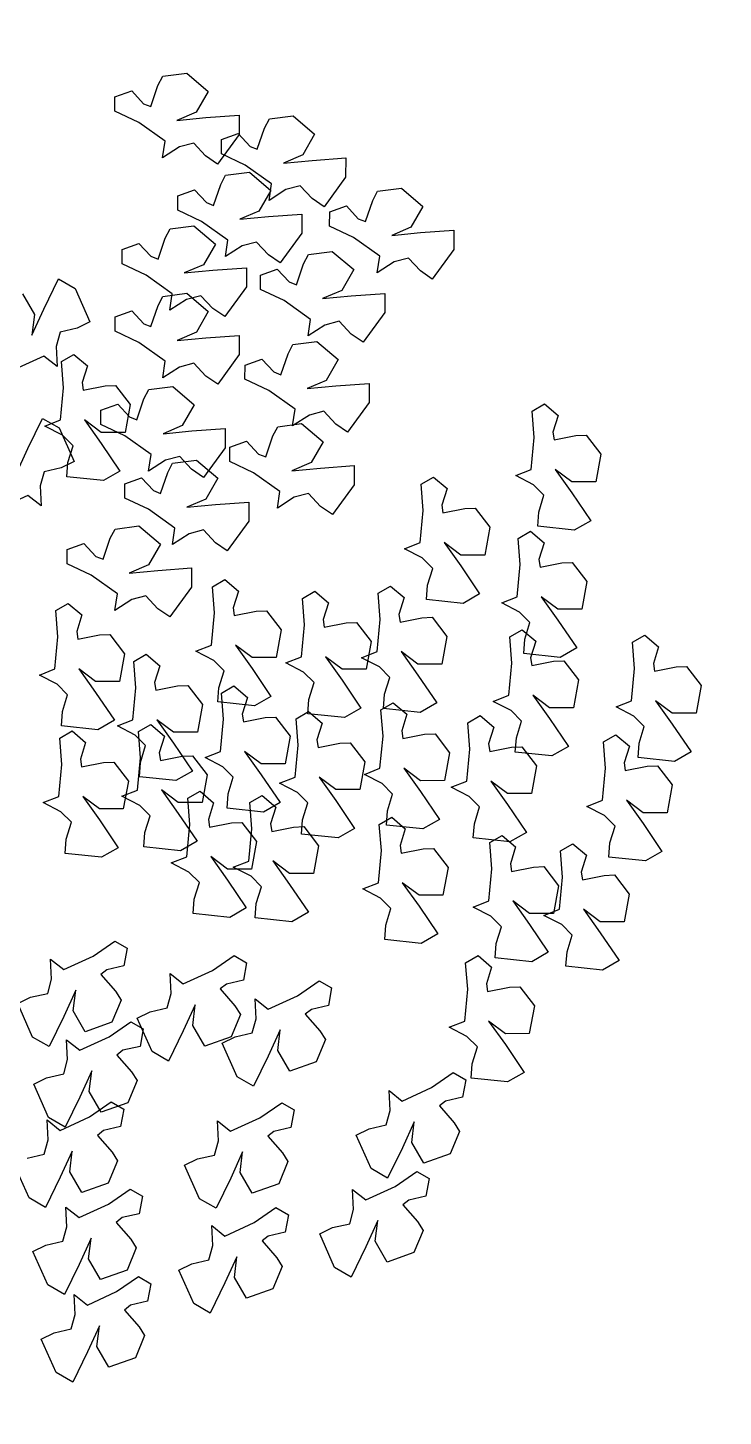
# Model space of a CAD drawing. Header units: millimetres. Extents: x -103 to 473, y 183 to 365.
# Drawn here: x 172.2 to 175.16, y 201.2 to 207.11 of the extents above; entities that cross this region are included whole.
import ezdxf

# ---------------------------------------------------------------- set-up
doc = ezdxf.new("R2010")
doc.units = ezdxf.units.MM
doc.header["$LTSCALE"] = 0.1
doc.layers.add('CON BLOQUES', color=9, linetype='Continuous')
picture_1 = doc.add_image_def('image1.jpeg', size_in_pixel=(1647, 2086))

# ---------------------------------------------------------------- blocks, each defined once
blk = doc.blocks.new('Arbol')
at = {"color": 0, "linetype": 'ByBlock'}
for p, q in [((-1.6102, 1.9806), (-1.6615, 1.8796)), ((-1.5169, 2.0062), (-1.6102, 1.9806)), ((-1.4846, 1.9795), (-1.5169, 2.0062)), ((-1.4253, 1.9126), (-1.4846, 1.9795)), ((-1.3788, 2.0006), (-1.4031, 1.9344)), ((-1.3074, 2.0043), (-1.3788, 2.0006)), ((-1.2851, 1.9513), (-1.3074, 2.0043)), ((-1.4031, 1.9344), (-1.4253, 1.9126)), ((-1.3559, 1.8723), (-1.2851, 1.9513)), ((-1.6615, 1.8796), (-1.5849, 1.8212)), ((-1.4244, 1.7622), (-1.3559, 1.8723)), ((-1.5009, 1.8206), (-1.6116, 1.7862)), ((-1.5849, 1.8212), (-1.5009, 1.8206)), ((-1.6116, 1.7862), (-1.7396, 1.743)), ((-1.7396, 1.743), (-1.7097, 1.6721)), ((-1.3896, 1.7046), (-1.4244, 1.7622)), ((-1.8457, 1.6824), (-1.939, 1.6567)), ((-1.8134, 1.6557), (-1.8457, 1.6824)), ((-1.7076, 1.6767), (-1.7319, 1.6106)), ((-1.6362, 1.6804), (-1.7076, 1.6767)), ((-1.6139, 1.6274), (-1.6362, 1.6804)), ((-1.552, 1.6441), (-1.5277, 1.7102)), ((-1.5277, 1.7102), (-1.4687, 1.7185)), ((-1.4687, 1.7185), (-1.3896, 1.7046)), ((-1.939, 1.6567), (-1.9902, 1.5557)), ((-1.7541, 1.5888), (-1.8134, 1.6557)), ((-1.7097, 1.6721), (-1.5836, 1.5958)), ((-1.6847, 1.5485), (-1.6139, 1.6274)), ((-1.5836, 1.5958), (-1.552, 1.6441)), ((-1.7319, 1.6106), (-1.7541, 1.5888)), ((-1.9902, 1.5557), (-1.9137, 1.4973)), ((-1.7532, 1.4383), (-1.6847, 1.5485)), ((-1.6892, 1.5161), (-1.7405, 1.4151)), ((-1.5959, 1.5418), (-1.6892, 1.5161)), ((-1.5636, 1.5151), (-1.5959, 1.5418)), ((-1.5043, 1.4482), (-1.5636, 1.5151)), ((-1.4579, 1.5361), (-1.4822, 1.47)), ((-1.3864, 1.5398), (-1.4579, 1.5361)), ((-1.3641, 1.4868), (-1.3864, 1.5398)), ((-1.9404, 1.4623), (-2.0684, 1.4192)), ((-1.8297, 1.4967), (-1.9404, 1.4623)), ((-1.9137, 1.4973), (-1.8297, 1.4967)), ((-1.4822, 1.47), (-1.5043, 1.4482)), ((-1.435, 1.4079), (-1.3641, 1.4868)), ((-2.0684, 1.4192), (-2.0385, 1.3483)), ((-1.7184, 1.3807), (-1.7532, 1.4383)), ((-1.7405, 1.4151), (-1.6639, 1.3567)), ((-1.5034, 1.2977), (-1.435, 1.4079)), ((-1.3999, 1.4033), (-1.4512, 1.3023)), ((-1.3066, 1.429), (-1.3999, 1.4033)), ((-1.2743, 1.4023), (-1.3066, 1.429)), ((-1.2151, 1.3354), (-1.2743, 1.4023)), ((-1.1686, 1.4233), (-1.1929, 1.3572)), ((-1.0972, 1.427), (-1.1686, 1.4233)), ((-1.0749, 1.374), (-1.0972, 1.427)), ((-0.8154, 1.4167), (-0.8619, 1.3554)), ((-0.714, 1.3274), (-0.8154, 1.4167)), ((-0.6581, 1.4173), (-0.6704, 1.3218)), ((-2.0385, 1.3483), (-1.9123, 1.272)), ((-1.8808, 1.3203), (-1.8565, 1.3864)), ((-1.8565, 1.3864), (-1.7975, 1.3947)), ((-1.7975, 1.3947), (-1.7184, 1.3807)), ((-1.58, 1.3561), (-1.6906, 1.3217)), ((-1.6639, 1.3567), (-1.58, 1.3561)), ((-1.1929, 1.3572), (-1.2151, 1.3354)), ((-1.1457, 1.2951), (-1.0749, 1.374)), ((-0.8619, 1.3554), (-0.8649, 1.208)), ((-1.9123, 1.272), (-1.8808, 1.3203)), ((-1.6906, 1.3217), (-1.8186, 1.2786)), ((-1.4686, 1.2401), (-1.5034, 1.2977)), ((-1.4512, 1.3023), (-1.3747, 1.2439)), ((-1.2141, 1.1849), (-1.1457, 1.2951)), ((-0.6289, 1.2488), (-0.714, 1.3274)), ((-0.6704, 1.3218), (-0.6289, 1.2488)), ((-2.1347, 1.246), (-2.228, 1.2204)), ((-2.1024, 1.2193), (-2.1347, 1.246)), ((-1.9966, 1.2404), (-2.0209, 1.1743)), ((-1.9252, 1.2441), (-1.9966, 1.2404)), ((-1.9029, 1.1911), (-1.9252, 1.2441)), ((-1.8186, 1.2786), (-1.7888, 1.2077)), ((-1.631, 1.1797), (-1.6067, 1.2458)), ((-1.6067, 1.2458), (-1.5477, 1.2541)), ((-1.5477, 1.2541), (-1.4686, 1.2401)), ((-1.2907, 1.2433), (-1.4013, 1.209)), ((-1.3747, 1.2439), (-1.2907, 1.2433)), ((-2.228, 1.2204), (-2.2792, 1.1194)), ((-2.0431, 1.1524), (-2.1024, 1.2193)), ((-2.0209, 1.1743), (-2.0431, 1.1524)), ((-1.9737, 1.1121), (-1.9029, 1.1911)), ((-1.7888, 1.2077), (-1.6626, 1.1313)), ((-1.6626, 1.1313), (-1.631, 1.1797)), ((-1.4013, 1.209), (-1.5294, 1.1658)), ((-1.1754, 1.1895), (-1.2687, 1.1639)), ((-1.1794, 1.1274), (-1.2141, 1.1849)), ((-1.1431, 1.1628), (-1.1754, 1.1895)), ((-1.0374, 1.1838), (-1.0617, 1.1177)), ((-0.9659, 1.1875), (-1.0374, 1.1838)), ((-0.9436, 1.1346), (-0.9659, 1.1875)), ((-0.8649, 1.208), (-0.8073, 1.2048)), ((-0.8073, 1.2048), (-0.7379, 1.2168)), ((-0.7379, 1.2168), (-0.7012, 1.1699)), ((-2.2792, 1.1194), (-2.2027, 1.061)), ((-1.7799, 1.119), (-1.8732, 1.0934)), ((-1.7476, 1.0923), (-1.7799, 1.119)), ((-1.5704, 1.1171), (-1.6419, 1.1134)), ((-1.5481, 1.0641), (-1.5704, 1.1171)), ((-1.5294, 1.1658), (-1.4995, 1.0949)), ((-1.3417, 1.0669), (-1.3174, 1.133)), ((-1.2687, 1.1639), (-1.32, 1.0629)), ((-1.3174, 1.133), (-1.2584, 1.1413)), ((-1.2584, 1.1413), (-1.1794, 1.1274)), ((-1.0838, 1.0959), (-1.1431, 1.1628)), ((-1.0617, 1.1177), (-1.0838, 1.0959)), ((-1.0145, 1.0556), (-0.9436, 1.1346)), ((-0.7012, 1.1699), (-0.6737, 1.0944)), ((-0.6737, 1.0944), (-0.6413, 1.1533)), ((-0.6413, 1.1533), (-0.5116, 1.1491)), ((-2.0422, 1.002), (-1.9737, 1.1121)), ((-1.8732, 1.0934), (-1.9245, 0.9924)), ((-1.6883, 1.0254), (-1.7476, 1.0923)), ((-1.6419, 1.1134), (-1.6662, 1.0473)), ((-1.619, 0.9851), (-1.5481, 1.0641)), ((-1.4995, 1.0949), (-1.3733, 1.0186)), ((-1.3733, 1.0186), (-1.3417, 1.0669)), ((-1.32, 1.0629), (-1.2434, 1.0044)), ((-0.7545, 1.113), (-0.787, 1.0493)), ((-0.6975, 1.1058), (-0.7545, 1.113)), ((-0.6645, 1.005), (-0.6975, 1.1058)), ((-2.2294, 1.026), (-2.3574, 0.9829)), ((-2.1187, 1.0604), (-2.2294, 1.026)), ((-2.2027, 1.061), (-2.1187, 1.0604)), ((-1.6662, 1.0473), (-1.6883, 1.0254)), ((-1.0829, 0.9454), (-1.0145, 1.0556)), ((-0.787, 1.0493), (-0.7419, 0.9952)), ((-2.3574, 0.9829), (-2.3275, 0.912)), ((-2.1697, 0.8839), (-2.1454, 0.9501)), ((-2.1454, 0.9501), (-2.0865, 0.9583)), ((-2.0865, 0.9583), (-2.0074, 0.9444)), ((-2.0074, 0.9444), (-2.0422, 1.002)), ((-1.9245, 0.9924), (-1.8479, 0.934)), ((-1.6874, 0.875), (-1.619, 0.9851)), ((-1.2701, 0.9695), (-1.3981, 0.9263)), ((-1.1595, 1.0039), (-1.2701, 0.9695)), ((-1.2434, 1.0044), (-1.1595, 1.0039)), ((-0.7341, 0.9651), (-0.8217, 0.9472)), ((-0.7419, 0.9952), (-0.7341, 0.9651)), ((-0.6033, 0.8907), (-0.6645, 1.005)), ((-2.3275, 0.912), (-2.2013, 0.8356)), ((-1.8746, 0.899), (-2.0026, 0.8559)), ((-1.764, 0.9334), (-1.8746, 0.899)), ((-1.8479, 0.934), (-1.764, 0.9334)), ((-1.3981, 0.9263), (-1.3683, 0.8554)), ((-1.2105, 0.8274), (-1.1862, 0.8935)), ((-1.1862, 0.8935), (-1.1272, 0.9018)), ((-1.1272, 0.9018), (-1.0481, 0.8879)), ((-1.0481, 0.8879), (-1.0829, 0.9454)), ((-0.8609, 0.9326), (-0.8854, 0.839)), ((-0.8217, 0.9472), (-0.8609, 0.9326)), ((-0.5394, 0.9239), (-0.5859, 0.8626)), ((-0.438, 0.8346), (-0.5394, 0.9239)), ((-2.2013, 0.8356), (-2.1697, 0.8839)), ((-2.0026, 0.8559), (-1.9728, 0.785)), ((-1.6526, 0.8174), (-1.6874, 0.875)), ((-1.3683, 0.8554), (-1.2421, 0.7791)), ((-1.0714, 0.84), (-1.1227, 0.739)), ((-0.9781, 0.8656), (-1.0714, 0.84)), ((-0.9458, 0.8389), (-0.9781, 0.8656)), ((-0.8866, 0.772), (-0.9458, 0.8389)), ((-0.8854, 0.839), (-0.8236, 0.7441)), ((-0.8401, 0.86), (-0.8644, 0.7939)), ((-0.7687, 0.8637), (-0.8401, 0.86)), ((-0.7464, 0.8107), (-0.7687, 0.8637)), ((-0.7347, 0.7811), (-0.6922, 0.8536)), ((-0.6922, 0.8536), (-0.7177, 0.7405)), ((-0.5361, 0.892), (-0.6033, 0.8907)), ((-0.5859, 0.8626), (-0.5889, 0.7151)), ((-0.5877, 0.8305), (-0.5361, 0.892)), ((-1.9728, 0.785), (-1.8466, 0.7086)), ((-1.815, 0.7569), (-1.7907, 0.8231)), ((-1.7907, 0.8231), (-1.7317, 0.8313)), ((-1.7317, 0.8313), (-1.6526, 0.8174)), ((-1.6759, 0.7838), (-1.7272, 0.6828)), ((-1.5826, 0.8094), (-1.6759, 0.7838)), ((-1.5504, 0.7827), (-1.5826, 0.8094)), ((-1.4911, 0.7158), (-1.5504, 0.7827)), ((-1.4446, 0.8037), (-1.4689, 0.7376)), ((-1.3732, 0.8075), (-1.4446, 0.8037)), ((-1.3509, 0.7545), (-1.3732, 0.8075)), ((-1.2421, 0.7791), (-1.2105, 0.8274)), ((-0.8644, 0.7939), (-0.8866, 0.772)), ((-0.8172, 0.7317), (-0.7464, 0.8107)), ((-0.61, 0.7753), (-0.5877, 0.8305)), ((-0.3529, 0.7559), (-0.438, 0.8346)), ((-1.8466, 0.7086), (-1.815, 0.7569)), ((-1.4689, 0.7376), (-1.4911, 0.7158)), ((-1.4217, 0.6755), (-1.3509, 0.7545)), ((-1.1227, 0.739), (-1.0462, 0.6806)), ((-0.8856, 0.6216), (-0.8172, 0.7317)), ((-0.8236, 0.7441), (-0.7347, 0.7811)), ((-0.7177, 0.7405), (-0.7444, 0.6081)), ((-0.5649, 0.7211), (-0.61, 0.7753)), ((-1.7272, 0.6828), (-1.6507, 0.6243)), ((-1.4901, 0.5653), (-1.4217, 0.6755)), ((-0.9622, 0.68), (-1.0728, 0.6456)), ((-1.0462, 0.6806), (-0.9622, 0.68)), ((-0.5889, 0.7151), (-0.5313, 0.7119)), ((-0.5388, 0.6696), (-0.5649, 0.7211)), ((-0.5313, 0.7119), (-0.4618, 0.7239)), ((-0.4618, 0.7239), (-0.4252, 0.677)), ((-0.4252, 0.677), (-0.3977, 0.6015)), ((-1.5667, 0.6238), (-1.6773, 0.5894)), ((-1.6507, 0.6243), (-1.5667, 0.6238)), ((-1.0728, 0.6456), (-1.2009, 0.6025)), ((-0.8509, 0.564), (-0.8856, 0.6216)), ((-0.6681, 0.5985), (-0.5388, 0.6696)), ((-0.3977, 0.6015), (-0.3652, 0.6604)), ((-0.3652, 0.6604), (-0.2356, 0.6562)), ((-1.6773, 0.5894), (-1.8054, 0.5462)), ((-1.4554, 0.5078), (-1.4901, 0.5653)), ((-1.2009, 0.6025), (-1.171, 0.5316)), ((-1.0132, 0.5035), (-0.9889, 0.5697)), ((-0.9889, 0.5697), (-0.9299, 0.5779)), ((-0.9299, 0.5779), (-0.8509, 0.564)), ((-0.7444, 0.6081), (-0.6681, 0.5985)), ((-1.8054, 0.5462), (-1.7755, 0.4753)), ((-1.6177, 0.4473), (-1.5934, 0.5134)), ((-1.5934, 0.5134), (-1.5345, 0.5217)), ((-1.5345, 0.5217), (-1.4554, 0.5078)), ((-1.3986, 0.5279), (-1.4919, 0.5023)), ((-1.3663, 0.5012), (-1.3986, 0.5279)), ((-1.2606, 0.5222), (-1.2849, 0.4561)), ((-1.1892, 0.5259), (-1.2606, 0.5222)), ((-1.1669, 0.473), (-1.1892, 0.5259)), ((-1.171, 0.5316), (-1.0448, 0.4552)), ((-1.0452, 0.5304), (-1.0965, 0.4294)), ((-0.9519, 0.556), (-1.0452, 0.5304)), ((-1.0448, 0.4552), (-1.0132, 0.5035)), ((-0.9196, 0.5293), (-0.9519, 0.556)), ((-0.8603, 0.4624), (-0.9196, 0.5293)), ((-0.8138, 0.5504), (-0.8382, 0.4842)), ((-0.7424, 0.5541), (-0.8138, 0.5504)), ((-0.7201, 0.5011), (-0.7424, 0.5541)), ((-1.7755, 0.4753), (-1.6493, 0.399)), ((-1.6493, 0.399), (-1.6177, 0.4473)), ((-1.4919, 0.5023), (-1.5432, 0.4013)), ((-1.3071, 0.4343), (-1.3663, 0.5012)), ((-1.2849, 0.4561), (-1.3071, 0.4343)), ((-1.2377, 0.394), (-1.1669, 0.473)), ((-0.8382, 0.4842), (-0.8603, 0.4624)), ((-0.7909, 0.4221), (-0.7201, 0.5011)), ((-1.5432, 0.4013), (-1.4667, 0.3428)), ((-1.3061, 0.2838), (-1.2377, 0.394)), ((-1.0965, 0.4294), (-1.0199, 0.3709)), ((-0.8594, 0.3119), (-0.7909, 0.4221)), ((-0.6364, 0.4009), (-0.7297, 0.3752)), ((-0.6041, 0.3742), (-0.6364, 0.4009)), ((-0.4983, 0.3952), (-0.5226, 0.3291)), ((-0.4269, 0.3989), (-0.4983, 0.3952)), ((-0.4046, 0.346), (-0.4269, 0.3989)), ((-1.3827, 0.3422), (-1.4933, 0.3079)), ((-1.4667, 0.3428), (-1.3827, 0.3422)), ((-1.0466, 0.336), (-1.1746, 0.2928)), ((-0.9359, 0.3704), (-1.0466, 0.336)), ((-1.0199, 0.3709), (-0.9359, 0.3704)), ((-0.7297, 0.3752), (-0.7809, 0.2743)), ((-0.5448, 0.3073), (-0.6041, 0.3742)), ((-0.4754, 0.267), (-0.4046, 0.346)), ((-1.4933, 0.3079), (-1.6214, 0.2647)), ((-1.2714, 0.2263), (-1.3061, 0.2838)), ((-1.1746, 0.2928), (-1.1448, 0.2219)), ((-0.8246, 0.2544), (-0.8594, 0.3119)), ((-0.5226, 0.3291), (-0.5448, 0.3073)), ((-1.6214, 0.2647), (-1.5915, 0.1938)), ((-1.4337, 0.1658), (-1.4094, 0.2319)), ((-1.4094, 0.2319), (-1.3504, 0.2402)), ((-1.3504, 0.2402), (-1.2714, 0.2263)), ((-0.987, 0.1939), (-0.9627, 0.26)), ((-0.9627, 0.26), (-0.9037, 0.2683)), ((-0.9037, 0.2683), (-0.8246, 0.2544)), ((-0.7809, 0.2743), (-0.7044, 0.2158)), ((-0.5439, 0.1568), (-0.4754, 0.267)), ((-2.4238, 0.1977), (-2.4563, 0.134)), ((-2.3668, 0.1905), (-2.4238, 0.1977)), ((-2.3338, 0.0897), (-2.3668, 0.1905)), ((-1.5915, 0.1938), (-1.4653, 0.1175)), ((-1.1448, 0.2219), (-1.0186, 0.1456)), ((-1.0186, 0.1456), (-0.987, 0.1939)), ((-0.7311, 0.1809), (-0.8591, 0.1377)), ((-0.6204, 0.2152), (-0.7311, 0.1809)), ((-0.7044, 0.2158), (-0.6204, 0.2152)), ((-0.347, 0.1977), (-0.3795, 0.134)), ((-0.29, 0.1905), (-0.347, 0.1977)), ((-0.257, 0.0897), (-0.29, 0.1905)), ((-2.4563, 0.134), (-2.4112, 0.0799)), ((-1.4653, 0.1175), (-1.4337, 0.1658)), ((-0.8591, 0.1377), (-0.8292, 0.0668)), ((-0.6471, 0.1049), (-0.5882, 0.1132)), ((-0.5882, 0.1132), (-0.5091, 0.0993)), ((-0.5091, 0.0993), (-0.5439, 0.1568)), ((-0.3795, 0.134), (-0.3344, 0.0799)), ((-2.4112, 0.0799), (-2.4034, 0.0498)), ((-2.2726, -0.0247), (-2.3338, 0.0897)), ((-1.8981, 0.0991), (-1.9306, 0.0354)), ((-1.841, 0.092), (-1.8981, 0.0991)), ((-1.808, -0.0089), (-1.841, 0.092)), ((-0.8292, 0.0668), (-0.703, -0.0095)), ((-0.6715, 0.0388), (-0.6471, 0.1049)), ((-0.3344, 0.0799), (-0.3266, 0.0498)), ((-0.1958, -0.0247), (-0.257, 0.0897)), ((-2.5302, 0.0173), (-2.5547, -0.0763)), ((-2.491, 0.0319), (-2.5302, 0.0173)), ((-2.4034, 0.0498), (-2.491, 0.0319)), ((-1.9306, 0.0354), (-1.8855, -0.0187)), ((-0.9648, 0.0429), (-0.9973, -0.0208)), ((-0.9077, 0.0357), (-0.9648, 0.0429)), ((-0.8747, -0.0651), (-0.9077, 0.0357)), ((-0.703, -0.0095), (-0.6715, 0.0388)), ((-0.4534, 0.0173), (-0.4779, -0.0763)), ((-0.4142, 0.0319), (-0.4534, 0.0173)), ((-0.3266, 0.0498), (-0.4142, 0.0319)), ((-2.2054, -0.0233), (-2.2726, -0.0247)), ((-2.257, -0.0848), (-2.2054, -0.0233)), ((-1.8776, -0.0488), (-1.9652, -0.0667)), ((-1.8855, -0.0187), (-1.8776, -0.0488)), ((-1.7469, -0.1232), (-1.808, -0.0089)), ((-0.9973, -0.0208), (-0.9522, -0.0749)), ((-0.1286, -0.0233), (-0.1958, -0.0247)), ((-0.1802, -0.0848), (-0.1286, -0.0233)), ((-2.5547, -0.0763), (-2.4929, -0.1712)), ((-2.404, -0.1342), (-2.3615, -0.0617)), ((-2.3615, -0.0617), (-2.3871, -0.1748)), ((-2.2793, -0.1401), (-2.257, -0.0848)), ((-2.0045, -0.0813), (-2.0289, -0.1749)), ((-1.9652, -0.0667), (-2.0045, -0.0813)), ((-0.9443, -0.105), (-1.0319, -0.1229)), ((-0.9522, -0.0749), (-0.9443, -0.105)), ((-0.8136, -0.1795), (-0.8747, -0.0651)), ((-0.4779, -0.0763), (-0.416, -0.1712)), ((-0.3272, -0.1342), (-0.2847, -0.0617)), ((-0.2847, -0.0617), (-0.3102, -0.1748)), ((-0.2025, -0.1401), (-0.1802, -0.0848)), ((-2.4929, -0.1712), (-2.404, -0.1342)), ((-2.2342, -0.1942), (-2.2793, -0.1401)), ((-1.8782, -0.2327), (-1.8357, -0.1603)), ((-1.8357, -0.1603), (-1.8613, -0.2733)), ((-1.6796, -0.1219), (-1.7469, -0.1232)), ((-1.7312, -0.1834), (-1.6796, -0.1219)), ((-1.2803, -0.1404), (-1.3128, -0.2041)), ((-1.2233, -0.1475), (-1.2803, -0.1404)), ((-1.1903, -0.2484), (-1.2233, -0.1475)), ((-1.0712, -0.1375), (-1.0956, -0.2312)), ((-1.0319, -0.1229), (-1.0712, -0.1375)), ((-0.5572, -0.1122), (-0.5897, -0.1759)), ((-0.5002, -0.1194), (-0.5572, -0.1122)), ((-0.4672, -0.2202), (-0.5002, -0.1194)), ((-0.416, -0.1712), (-0.3272, -0.1342)), ((-0.1574, -0.1942), (-0.2025, -0.1401)), ((-2.3871, -0.1748), (-2.4137, -0.3072)), ((-2.2082, -0.2457), (-2.2342, -0.1942)), ((-2.0289, -0.1749), (-1.9671, -0.2698)), ((-1.7535, -0.2386), (-1.7312, -0.1834)), ((-1.3128, -0.2041), (-1.2677, -0.2582)), ((-0.9449, -0.289), (-0.9024, -0.2165)), ((-0.9024, -0.2165), (-0.928, -0.3296)), ((-0.7463, -0.1781), (-0.8136, -0.1795)), ((-0.7979, -0.2397), (-0.7463, -0.1781)), ((-0.5897, -0.1759), (-0.5446, -0.2301)), ((-0.406, -0.3346), (-0.4672, -0.2202)), ((-0.3102, -0.1748), (-0.3369, -0.3072)), ((-0.1313, -0.2457), (-0.1574, -0.1942)), ((-2.3374, -0.3168), (-2.2082, -0.2457)), ((-2.1741, -0.2528), (-2.2066, -0.3165)), ((-2.117, -0.26), (-2.1741, -0.2528)), ((-2.084, -0.3608), (-2.117, -0.26)), ((-1.9671, -0.2698), (-1.8782, -0.2327)), ((-1.8613, -0.2733), (-1.8879, -0.4058)), ((-1.7084, -0.2927), (-1.7535, -0.2386)), ((-1.5693, -0.2389), (-1.6018, -0.3026)), ((-1.5122, -0.2461), (-1.5693, -0.2389)), ((-1.4792, -0.3469), (-1.5122, -0.2461)), ((-1.2677, -0.2582), (-1.2599, -0.2883)), ((-1.1291, -0.3627), (-1.1903, -0.2484)), ((-1.0956, -0.2312), (-1.0338, -0.3261)), ((-0.8203, -0.2949), (-0.7979, -0.2397)), ((-0.6244, -0.2781), (-0.6637, -0.2927)), ((-0.5368, -0.2602), (-0.6244, -0.2781)), ((-0.5446, -0.2301), (-0.5368, -0.2602)), ((-0.2605, -0.3168), (-0.1313, -0.2457)), ((-2.4137, -0.3072), (-2.3374, -0.3168)), ((-2.2066, -0.3165), (-2.1615, -0.3707)), ((-1.6824, -0.3443), (-1.7084, -0.2927)), ((-1.6018, -0.3026), (-1.5567, -0.3568)), ((-1.3867, -0.3208), (-1.4112, -0.4144)), ((-1.3474, -0.3062), (-1.3867, -0.3208)), ((-1.2599, -0.2883), (-1.3474, -0.3062)), ((-1.0338, -0.3261), (-0.9449, -0.289)), ((-0.928, -0.3296), (-0.9546, -0.462)), ((-0.7751, -0.349), (-0.8203, -0.2949)), ((-0.6637, -0.2927), (-0.6881, -0.3863)), ((-0.3388, -0.3333), (-0.406, -0.3346)), ((-0.3904, -0.3948), (-0.3388, -0.3333)), ((-0.3369, -0.3072), (-0.2605, -0.3168)), ((-0.163, -0.2813), (-0.1955, -0.345)), ((-0.106, -0.2884), (-0.163, -0.2813)), ((-0.073, -0.3893), (-0.106, -0.2884)), ((-2.1615, -0.3707), (-2.1536, -0.4008)), ((-2.0229, -0.4752), (-2.084, -0.3608)), ((-1.8116, -0.4154), (-1.6824, -0.3443)), ((-1.5488, -0.3869), (-1.6364, -0.4048)), ((-1.5567, -0.3568), (-1.5488, -0.3869)), ((-1.4181, -0.4613), (-1.4792, -0.3469)), ((-1.0619, -0.3614), (-1.1291, -0.3627)), ((-1.1135, -0.4229), (-1.0619, -0.3614)), ((-0.8333, -0.3656), (-0.8658, -0.4293)), ((-0.7762, -0.3728), (-0.8333, -0.3656)), ((-0.7432, -0.4736), (-0.7762, -0.3728)), ((-0.7491, -0.4005), (-0.7751, -0.349)), ((-0.6881, -0.3863), (-0.6263, -0.4812)), ((-0.5374, -0.4441), (-0.4949, -0.3717)), ((-0.4949, -0.3717), (-0.5205, -0.4847)), ((-0.4652, -0.3798), (-0.4977, -0.4436)), ((-0.4082, -0.387), (-0.4652, -0.3798)), ((-0.3752, -0.4878), (-0.4082, -0.387)), ((-0.1955, -0.345), (-0.1504, -0.3991)), ((-0.0118, -0.5036), (-0.073, -0.3893)), ((-2.2805, -0.4333), (-2.305, -0.5269)), ((-2.2412, -0.4187), (-2.2805, -0.4333)), ((-2.1536, -0.4008), (-2.2412, -0.4187)), ((-1.8879, -0.4058), (-1.8116, -0.4154)), ((-1.6757, -0.4194), (-1.7002, -0.513)), ((-1.6364, -0.4048), (-1.6757, -0.4194)), ((-1.4112, -0.4144), (-1.3493, -0.5093)), ((-1.2605, -0.4722), (-1.218, -0.3998)), ((-1.218, -0.3998), (-1.2435, -0.5128)), ((-1.1358, -0.4781), (-1.1135, -0.4229)), ((-0.8783, -0.4716), (-0.7491, -0.4005)), ((-0.8658, -0.4293), (-0.8206, -0.4835)), ((-0.6263, -0.4812), (-0.5374, -0.4441)), ((-0.4977, -0.4436), (-0.4526, -0.4977)), ((-0.4127, -0.45), (-0.3904, -0.3948)), ((-0.1426, -0.4292), (-0.2301, -0.4471)), ((-0.1504, -0.3991), (-0.1426, -0.4292)), ((-1.9556, -0.4739), (-2.0229, -0.4752)), ((-2.0072, -0.5354), (-1.9556, -0.4739)), ((-1.5494, -0.5708), (-1.507, -0.4984)), ((-1.507, -0.4984), (-1.5325, -0.6114)), ((-1.3509, -0.46), (-1.4181, -0.4613)), ((-1.4024, -0.5215), (-1.3509, -0.46)), ((-1.3493, -0.5093), (-1.2605, -0.4722)), ((-1.0907, -0.5322), (-1.1358, -0.4781)), ((-0.9546, -0.462), (-0.8783, -0.4716)), ((-0.8206, -0.4835), (-0.8128, -0.5136)), ((-0.6821, -0.588), (-0.7432, -0.4736)), ((-0.5205, -0.4847), (-0.5471, -0.6171)), ((-0.4526, -0.4977), (-0.4448, -0.5278)), ((-0.3676, -0.5041), (-0.4127, -0.45)), ((-0.314, -0.6022), (-0.3752, -0.4878)), ((-0.2694, -0.4617), (-0.2939, -0.5553)), ((-0.2301, -0.4471), (-0.2694, -0.4617)), ((0.0554, -0.5023), (-0.0118, -0.5036)), ((0.0038, -0.5638), (0.0554, -0.5023)), ((-2.305, -0.5269), (-2.2431, -0.6218)), ((-2.1542, -0.5847), (-2.1117, -0.5123)), ((-2.1117, -0.5123), (-2.1373, -0.6253)), ((-2.0296, -0.5906), (-2.0072, -0.5354)), ((-1.7002, -0.513), (-1.6383, -0.6079)), ((-1.4248, -0.5767), (-1.4024, -0.5215)), ((-1.2435, -0.5128), (-1.2702, -0.6453)), ((-1.0646, -0.5837), (-1.0907, -0.5322)), ((-0.9397, -0.5461), (-0.9641, -0.6397)), ((-0.9004, -0.5314), (-0.9397, -0.5461)), ((-0.8128, -0.5136), (-0.9004, -0.5314)), ((-0.5324, -0.5457), (-0.5717, -0.5603)), ((-0.4448, -0.5278), (-0.5324, -0.5457)), ((-0.4708, -0.6267), (-0.3416, -0.5556)), ((-0.3416, -0.5556), (-0.3676, -0.5041)), ((-0.2939, -0.5553), (-0.232, -0.6502)), ((-0.1432, -0.6131), (-0.1007, -0.5407)), ((-0.1007, -0.5407), (-0.1262, -0.6537)), ((-2.2431, -0.6218), (-2.1542, -0.5847)), ((-1.9844, -0.6447), (-2.0296, -0.5906)), ((-1.9901, -0.6051), (-2.0226, -0.6688)), ((-1.933, -0.6123), (-1.9901, -0.6051)), ((-1.9, -0.7131), (-1.933, -0.6123)), ((-1.6383, -0.6079), (-1.5494, -0.5708)), ((-1.5325, -0.6114), (-1.5591, -0.7438)), ((-1.3796, -0.6308), (-1.4248, -0.5767)), ((-1.1938, -0.6549), (-1.0646, -0.5837)), ((-1.07, -0.577), (-1.1025, -0.6407)), ((-1.013, -0.5842), (-1.07, -0.577)), ((-0.98, -0.685), (-1.013, -0.5842)), ((-0.6148, -0.5867), (-0.6821, -0.588)), ((-0.6664, -0.6482), (-0.6148, -0.5867)), ((-0.5717, -0.5603), (-0.5961, -0.6539)), ((-0.2468, -0.6009), (-0.314, -0.6022)), ((-0.2984, -0.6624), (-0.2468, -0.6009)), ((-0.232, -0.6502), (-0.1432, -0.6131)), ((-0.0185, -0.619), (0.0038, -0.5638)), ((-2.1373, -0.6253), (-2.1639, -0.7577)), ((-2.0226, -0.6688), (-1.9775, -0.7229)), ((-1.9584, -0.6962), (-1.9844, -0.6447)), ((-1.3536, -0.6823), (-1.3796, -0.6308)), ((-1.2702, -0.6453), (-1.1938, -0.6549)), ((-1.1025, -0.6407), (-1.0574, -0.6948)), ((-0.9641, -0.6397), (-0.9023, -0.7346)), ((-0.8134, -0.6975), (-0.7709, -0.6251)), ((-0.7709, -0.6251), (-0.7965, -0.7381)), ((-0.6887, -0.7034), (-0.6664, -0.6482)), ((-0.5961, -0.6539), (-0.5343, -0.7488)), ((-0.5471, -0.6171), (-0.4708, -0.6267)), ((-0.4454, -0.7117), (-0.4029, -0.6393)), ((-0.4029, -0.6393), (-0.4285, -0.7523)), ((-0.3207, -0.7176), (-0.2984, -0.6624)), ((-0.1262, -0.6537), (-0.1529, -0.7862)), ((0.0266, -0.6731), (-0.0185, -0.619)), ((-2.0876, -0.7673), (-1.9584, -0.6962)), ((-1.9775, -0.7229), (-1.9696, -0.753)), ((-1.8389, -0.8275), (-1.9, -0.7131)), ((-1.4828, -0.7534), (-1.3536, -0.6823)), ((-1.3985, -0.6756), (-1.431, -0.7393)), ((-1.3415, -0.6827), (-1.3985, -0.6756)), ((-1.3085, -0.7836), (-1.3415, -0.6827)), ((-1.0496, -0.7249), (-1.1372, -0.7428)), ((-1.0574, -0.6948), (-1.0496, -0.7249)), ((-0.9188, -0.7994), (-0.98, -0.685)), ((-0.9023, -0.7346), (-0.8134, -0.6975)), ((-0.6436, -0.7575), (-0.6887, -0.7034)), ((-0.5443, -0.7037), (-0.5768, -0.7674)), ((-0.4872, -0.7109), (-0.5443, -0.7037)), ((-0.5343, -0.7488), (-0.4454, -0.7117)), ((-0.4542, -0.8117), (-0.4872, -0.7109)), ((-0.2756, -0.7717), (-0.3207, -0.7176)), ((-0.0765, -0.7958), (0.0527, -0.7247)), ((0.0527, -0.7247), (0.0266, -0.6731)), ((-2.1639, -0.7577), (-2.0876, -0.7673)), ((-2.0572, -0.7709), (-2.0965, -0.7856)), ((-1.9696, -0.753), (-2.0572, -0.7709)), ((-1.5591, -0.7438), (-1.4828, -0.7534)), ((-1.431, -0.7393), (-1.3859, -0.7934)), ((-1.1765, -0.7574), (-1.2009, -0.8511)), ((-1.1372, -0.7428), (-1.1765, -0.7574)), ((-0.7965, -0.7381), (-0.8231, -0.8705)), ((-0.6176, -0.809), (-0.6436, -0.7575)), ((-0.5768, -0.7674), (-0.5317, -0.8215)), ((-0.4285, -0.7523), (-0.4551, -0.8848)), ((-0.2496, -0.8232), (-0.2756, -0.7717)), ((-2.4368, -0.8162), (-2.4693, -0.8799)), ((-2.3798, -0.8233), (-2.4368, -0.8162)), ((-2.3468, -0.9242), (-2.3798, -0.8233)), ((-2.0965, -0.7856), (-2.1209, -0.8792)), ((-1.7716, -0.8261), (-1.8389, -0.8275)), ((-1.8232, -0.8877), (-1.7716, -0.8261)), ((-1.3781, -0.8235), (-1.4657, -0.8414)), ((-1.3859, -0.7934), (-1.3781, -0.8235)), ((-1.2473, -0.8979), (-1.3085, -0.7836)), ((-1.0502, -0.9089), (-1.0077, -0.8364)), ((-1.0077, -0.8364), (-1.0333, -0.9495)), ((-0.8516, -0.798), (-0.9188, -0.7994)), ((-0.9032, -0.8595), (-0.8516, -0.798)), ((-0.7678, -0.8162), (-0.8003, -0.8799)), ((-0.7107, -0.8233), (-0.7678, -0.8162)), ((-0.7468, -0.8801), (-0.6176, -0.809)), ((-0.6778, -0.9242), (-0.7107, -0.8233)), ((-0.5317, -0.8215), (-0.5238, -0.8516)), ((-0.3931, -0.9261), (-0.4542, -0.8117)), ((-0.3788, -0.8943), (-0.2496, -0.8232)), ((-0.1529, -0.7862), (-0.0765, -0.7958)), ((-2.4693, -0.8799), (-2.4242, -0.934)), ((-2.1209, -0.8792), (-2.0591, -0.9741)), ((-1.9702, -0.937), (-1.9277, -0.8646)), ((-1.9277, -0.8646), (-1.9533, -0.9776)), ((-1.8456, -0.9429), (-1.8232, -0.8877)), ((-1.7008, -0.8585), (-1.7333, -0.9222)), ((-1.6438, -0.8657), (-1.7008, -0.8585)), ((-1.6108, -0.9665), (-1.6438, -0.8657)), ((-1.505, -0.856), (-1.5294, -0.9496)), ((-1.4657, -0.8414), (-1.505, -0.856)), ((-1.2009, -0.8511), (-1.1391, -0.9459)), ((-0.9255, -0.9148), (-0.9032, -0.8595)), ((-0.8231, -0.8705), (-0.7468, -0.8801)), ((-0.8003, -0.8799), (-0.7552, -0.934)), ((-0.6507, -0.8841), (-0.6751, -0.9777)), ((-0.6114, -0.8695), (-0.6507, -0.8841)), ((-0.5238, -0.8516), (-0.6114, -0.8695)), ((-0.4551, -0.8848), (-0.3788, -0.8943)), ((-2.4242, -0.934), (-2.4164, -0.9641)), ((-2.2856, -1.0385), (-2.3468, -0.9242)), ((-2.0591, -0.9741), (-1.9702, -0.937)), ((-1.8004, -0.997), (-1.8456, -0.9429)), ((-1.7333, -0.9222), (-1.6882, -0.9763)), ((-1.3787, -1.0074), (-1.3362, -0.935)), ((-1.3362, -0.935), (-1.3618, -1.048)), ((-1.1801, -0.8966), (-1.2473, -0.8979)), ((-1.2317, -0.9581), (-1.1801, -0.8966)), ((-1.1391, -0.9459), (-1.0502, -0.9089)), ((-0.8804, -0.9689), (-0.9255, -0.9148)), ((-0.7552, -0.934), (-0.7474, -0.9641)), ((-0.6166, -1.0385), (-0.6778, -0.9242)), ((-0.3258, -0.9247), (-0.3931, -0.9261)), ((-0.3774, -0.9862), (-0.3258, -0.9247)), ((-2.5432, -0.9966), (-2.5677, -1.0902)), ((-2.504, -0.982), (-2.5432, -0.9966)), ((-2.4164, -0.9641), (-2.504, -0.982)), ((-1.9533, -0.9776), (-1.9799, -1.11)), ((-1.7744, -1.0485), (-1.8004, -0.997)), ((-1.6882, -0.9763), (-1.6804, -1.0064)), ((-1.5496, -1.0809), (-1.6108, -0.9665)), ((-1.5294, -0.9496), (-1.4676, -1.0445)), ((-1.254, -1.0133), (-1.2317, -0.9581)), ((-1.0333, -0.9495), (-1.0599, -1.0819)), ((-0.8742, -0.9966), (-0.8987, -1.0902)), ((-0.8544, -1.0204), (-0.8804, -0.9689)), ((-0.8349, -0.982), (-0.8742, -0.9966)), ((-0.7474, -0.9641), (-0.8349, -0.982)), ((-0.6751, -0.9777), (-0.6133, -1.0726)), ((-0.5244, -1.0356), (-0.4819, -0.9631)), ((-0.4819, -0.9631), (-0.5075, -1.0762)), ((-0.3998, -1.0415), (-0.3774, -0.9862)), ((-2.2184, -1.0372), (-2.2856, -1.0385)), ((-2.27, -1.0987), (-2.2184, -1.0372)), ((-1.9036, -1.1196), (-1.7744, -1.0485)), ((-1.8072, -1.0389), (-1.8317, -1.1326)), ((-1.768, -1.0243), (-1.8072, -1.0389)), ((-1.6804, -1.0064), (-1.768, -1.0243)), ((-1.4676, -1.0445), (-1.3787, -1.0074)), ((-1.3618, -1.048), (-1.3884, -1.1805)), ((-1.2089, -1.0675), (-1.254, -1.0133)), ((-0.9836, -1.0915), (-0.8544, -1.0204)), ((-0.5494, -1.0372), (-0.6166, -1.0385)), ((-0.6133, -1.0726), (-0.5244, -1.0356)), ((-0.601, -1.0987), (-0.5494, -1.0372)), ((-0.3546, -1.0956), (-0.3998, -1.0415)), ((-2.5677, -1.0902), (-2.5059, -1.1851)), ((-2.417, -1.148), (-2.3745, -1.0756)), ((-2.3745, -1.0756), (-2.4, -1.1886)), ((-2.2923, -1.1539), (-2.27, -1.0987)), ((-1.9799, -1.11), (-1.9036, -1.1196)), ((-1.4824, -1.0795), (-1.5496, -1.0809)), ((-1.534, -1.1411), (-1.4824, -1.0795)), ((-1.2145, -1.098), (-1.247, -1.1617)), ((-1.1575, -1.1052), (-1.2145, -1.098)), ((-1.1829, -1.119), (-1.2089, -1.0675)), ((-1.1245, -1.206), (-1.1575, -1.1052)), ((-1.0599, -1.0819), (-0.9836, -1.0915)), ((-0.8987, -1.0902), (-0.8368, -1.1851)), ((-0.748, -1.148), (-0.7055, -1.0756)), ((-0.7055, -1.0756), (-0.731, -1.1886)), ((-0.6233, -1.1539), (-0.601, -1.0987)), ((-0.5075, -1.0762), (-0.5341, -1.2086)), ((-0.3286, -1.1471), (-0.3546, -1.0956)), ((0.2711, -1.0945), (0.2386, -1.1533)), ((0.2985, -1.1699), (0.2711, -1.0945)), ((-2.5059, -1.1851), (-2.417, -1.148)), ((-2.2472, -1.2081), (-2.2923, -1.1539)), ((-2.1741, -1.14), (-2.2066, -1.2037)), ((-2.117, -1.1472), (-2.1741, -1.14)), ((-2.084, -1.248), (-2.117, -1.1472)), ((-1.8317, -1.1326), (-1.7698, -1.2275)), ((-1.681, -1.1904), (-1.6385, -1.1179)), ((-1.6385, -1.1179), (-1.664, -1.231)), ((-1.5563, -1.1963), (-1.534, -1.1411)), ((-1.3121, -1.1901), (-1.1829, -1.119)), ((-1.247, -1.1617), (-1.2019, -1.2158)), ((-0.8368, -1.1851), (-0.748, -1.148)), ((-0.5782, -1.2081), (-0.6233, -1.1539)), ((-0.4578, -1.2182), (-0.3286, -1.1471)), ((0.0052, -1.1273), (-0.0296, -1.1731)), ((0.109, -1.1491), (0.0052, -1.1273)), ((0.2386, -1.1533), (0.109, -1.1491)), ((0.3352, -1.2168), (0.2985, -1.1699)), ((-2.4, -1.1886), (-2.4267, -1.3211)), ((-2.2211, -1.2596), (-2.2472, -1.2081)), ((-2.2066, -1.2037), (-2.1615, -1.2579)), ((-1.7698, -1.2275), (-1.681, -1.1904)), ((-1.5112, -1.2504), (-1.5563, -1.1963)), ((-1.3884, -1.1805), (-1.3121, -1.1901)), ((-1.2019, -1.2158), (-1.1941, -1.2459)), ((-1.0633, -1.3204), (-1.1245, -1.206)), ((-0.731, -1.1886), (-0.7577, -1.3211)), ((-0.5521, -1.2596), (-0.5782, -1.2081)), ((-0.5341, -1.2086), (-0.4578, -1.2182)), ((-0.0296, -1.1731), (0.0094, -1.2331)), ((0.0094, -1.2331), (0.0788, -1.2211)), ((0.0788, -1.2211), (0.1088, -1.2294)), ((0.4046, -1.2048), (0.3352, -1.2168)), ((0.4623, -1.208), (0.4046, -1.2048)), ((0.4592, -1.3555), (0.4623, -1.208)), ((-2.3504, -1.3307), (-2.2211, -1.2596)), ((-2.1615, -1.2579), (-2.1536, -1.2879)), ((-2.0229, -1.3624), (-2.084, -1.248)), ((-1.664, -1.231), (-1.6907, -1.3634)), ((-1.4851, -1.3019), (-1.5112, -1.2504)), ((-1.3209, -1.2784), (-1.3454, -1.3721)), ((-1.2817, -1.2638), (-1.3209, -1.2784)), ((-1.1941, -1.2459), (-1.2817, -1.2638)), ((-0.6813, -1.3307), (-0.5521, -1.2596)), ((0.1088, -1.2294), (0.0805, -1.3142)), ((0.2678, -1.3219), (0.2263, -1.2488)), ((0.2263, -1.2488), (0.3114, -1.3275)), ((-2.4267, -1.3211), (-2.3504, -1.3307)), ((-2.2805, -1.3205), (-2.305, -1.4141)), ((-2.2412, -1.3058), (-2.2805, -1.3205)), ((-2.1536, -1.2879), (-2.2412, -1.3058)), ((-1.5958, -1.3372), (-1.6283, -1.4009)), ((-1.6143, -1.373), (-1.4851, -1.3019)), ((-1.5388, -1.3443), (-1.5958, -1.3372)), ((-0.9961, -1.319), (-1.0633, -1.3204)), ((-1.0477, -1.3805), (-0.9961, -1.319)), ((-0.7577, -1.3211), (-0.6813, -1.3307)), ((-0.1497, -1.3339), (-0.1822, -1.3928)), ((-0.1222, -1.4094), (-0.1497, -1.3339)), ((0.0805, -1.3142), (0.0735, -1.3555)), ((0.2554, -1.4174), (0.2678, -1.3219)), ((0.3114, -1.3275), (0.4128, -1.4168)), ((-1.9556, -1.3611), (-2.0229, -1.3624)), ((-2.0072, -1.4226), (-1.9556, -1.3611)), ((-1.6907, -1.3634), (-1.6143, -1.373)), ((-1.5058, -1.4452), (-1.5388, -1.3443)), ((-1.3454, -1.3721), (-1.2836, -1.4669)), ((-1.1947, -1.4299), (-1.1522, -1.3574)), ((-1.1522, -1.3574), (-1.1778, -1.4705)), ((-1.07, -1.4358), (-1.0477, -1.3805)), ((-0.4156, -1.3668), (-0.4504, -1.4126)), ((-0.3118, -1.3886), (-0.4156, -1.3668)), ((-0.1822, -1.3928), (-0.3118, -1.3886)), ((0.0735, -1.3555), (0.1423, -1.4235)), ((0.4128, -1.4168), (0.4592, -1.3555)), ((-2.305, -1.4141), (-2.2431, -1.509)), ((-2.1542, -1.4719), (-2.1117, -1.3995)), ((-2.1117, -1.3995), (-2.1373, -1.5125)), ((-2.0296, -1.4778), (-2.0072, -1.4226)), ((-1.6283, -1.4009), (-1.5832, -1.455)), ((-1.4446, -1.5595), (-1.5058, -1.4452)), ((-1.2836, -1.4669), (-1.1947, -1.4299)), ((-1.0249, -1.4899), (-1.07, -1.4358)), ((-0.4504, -1.4126), (-0.4114, -1.4726)), ((-0.0856, -1.4563), (-0.1222, -1.4094)), ((-0.0162, -1.4443), (-0.0856, -1.4563)), ((0.0415, -1.4475), (-0.0162, -1.4443)), ((0.0709, -1.4511), (0.0362, -1.497)), ((0.0384, -1.595), (0.0415, -1.4475)), ((0.1747, -1.473), (0.0709, -1.4511)), ((0.1423, -1.4235), (0.2554, -1.4174)), ((0.3368, -1.4183), (0.3044, -1.4772)), ((0.3643, -1.4937), (0.3368, -1.4183)), ((-2.2431, -1.509), (-2.1542, -1.4719)), ((-1.9844, -1.5319), (-2.0296, -1.4778)), ((-1.8453, -1.4781), (-1.8778, -1.5418)), ((-1.7882, -1.4853), (-1.8453, -1.4781)), ((-1.7553, -1.5861), (-1.7882, -1.4853)), ((-1.663, -1.503), (-1.7022, -1.5176)), ((-1.5754, -1.4851), (-1.663, -1.503)), ((-1.5832, -1.455), (-1.5754, -1.4851)), ((-1.1778, -1.4705), (-1.2044, -1.6029)), ((-0.9989, -1.5414), (-1.0249, -1.4899)), ((-0.4114, -1.4726), (-0.342, -1.4606)), ((-0.342, -1.4606), (-0.312, -1.4689)), ((-0.312, -1.4689), (-0.3403, -1.5537)), ((-0.153, -1.5614), (-0.1945, -1.4883)), ((-0.1945, -1.4883), (-0.1094, -1.567)), ((0.0362, -1.497), (0.0751, -1.557)), ((0.3044, -1.4772), (0.1747, -1.473)), ((0.401, -1.5407), (0.3643, -1.4937)), ((-2.1373, -1.5125), (-2.1639, -1.6449)), ((-1.9584, -1.5834), (-1.9844, -1.5319)), ((-1.8778, -1.5418), (-1.8327, -1.5959)), ((-1.7022, -1.5176), (-1.7267, -1.6112)), ((-1.3774, -1.5582), (-1.4446, -1.5595)), ((-1.429, -1.6197), (-1.3774, -1.5582)), ((-1.1281, -1.6125), (-0.9989, -1.5414)), ((-0.4257, -1.5592), (-0.4582, -1.6181)), ((-0.3983, -1.6347), (-0.4257, -1.5592)), ((-0.3403, -1.5537), (-0.3473, -1.595)), ((-0.1654, -1.6569), (-0.153, -1.5614)), ((0.0751, -1.557), (0.1445, -1.5449)), ((0.1445, -1.5449), (0.1745, -1.5532)), ((0.1745, -1.5532), (0.1462, -1.638)), ((0.4704, -1.5287), (0.401, -1.5407)), ((0.528, -1.5319), (0.4704, -1.5287)), ((0.525, -1.6793), (0.528, -1.5319)), ((-2.0876, -1.6545), (-1.9584, -1.5834)), ((-1.8327, -1.5959), (-1.8249, -1.626)), ((-1.6941, -1.7004), (-1.7553, -1.5861)), ((-1.7267, -1.6112), (-1.6649, -1.7061)), ((-1.576, -1.6691), (-1.5335, -1.5966)), ((-1.5335, -1.5966), (-1.559, -1.7096)), ((-1.2044, -1.6029), (-1.1281, -1.6125)), ((-0.6916, -1.5921), (-0.7264, -1.6379)), ((-0.5878, -1.6139), (-0.6916, -1.5921)), ((-0.4582, -1.6181), (-0.5878, -1.6139)), ((-0.3473, -1.595), (-0.2785, -1.663)), ((-0.1094, -1.567), (-0.008, -1.6563)), ((-0.008, -1.6563), (0.0384, -1.595)), ((0.3335, -1.6457), (0.292, -1.5727)), ((0.292, -1.5727), (0.3771, -1.6513)), ((-2.1639, -1.6449), (-2.0876, -1.6545)), ((-1.9517, -1.6585), (-1.9762, -1.7521)), ((-1.9124, -1.6439), (-1.9517, -1.6585)), ((-1.8249, -1.626), (-1.9124, -1.6439)), ((-1.6649, -1.7061), (-1.576, -1.6691)), ((-1.4513, -1.6749), (-1.429, -1.6197)), ((-1.4062, -1.7291), (-1.4513, -1.6749)), ((-0.7264, -1.6379), (-0.6874, -1.6979)), ((-0.3616, -1.6816), (-0.3983, -1.6347)), ((-0.2922, -1.6696), (-0.3616, -1.6816)), ((-0.2345, -1.6728), (-0.2922, -1.6696)), ((-0.2785, -1.663), (-0.1654, -1.6569)), ((-0.2376, -1.8202), (-0.2345, -1.6728)), ((0.1462, -1.638), (0.1393, -1.6793)), ((0.3212, -1.7412), (0.3335, -1.6457)), ((0.3771, -1.6513), (0.4785, -1.7406)), ((-1.6269, -1.6991), (-1.6941, -1.7004)), ((-1.6785, -1.7606), (-1.6269, -1.6991)), ((-1.559, -1.7096), (-1.5857, -1.8421)), ((-1.3801, -1.7806), (-1.4062, -1.7291)), ((-0.6874, -1.6979), (-0.618, -1.6859)), ((-0.618, -1.6859), (-0.588, -1.6941)), ((-0.588, -1.6941), (-0.6163, -1.7789)), ((-0.429, -1.7866), (-0.4705, -1.7136)), ((-0.4705, -1.7136), (-0.3854, -1.7923)), ((0.1393, -1.6793), (0.2081, -1.7473)), ((0.2679, -1.7187), (0.2332, -1.7646)), ((0.3717, -1.7406), (0.2679, -1.7187)), ((0.4785, -1.7406), (0.525, -1.6793)), ((0.5338, -1.6859), (0.5013, -1.7448)), ((0.5613, -1.7614), (0.5338, -1.6859)), ((-1.9762, -1.7521), (-1.9143, -1.847)), ((-1.8255, -1.81), (-1.783, -1.7375)), ((-1.783, -1.7375), (-1.8085, -1.8506)), ((-1.7008, -1.8158), (-1.6785, -1.7606)), ((-1.5094, -1.8517), (-1.3801, -1.7806)), ((-1.3198, -1.7457), (-1.3523, -1.8094)), ((-1.2628, -1.7529), (-1.3198, -1.7457)), ((-1.2298, -1.8537), (-1.2628, -1.7529)), ((-0.6163, -1.7789), (-0.6233, -1.8202)), ((-0.4414, -1.8821), (-0.429, -1.7866)), ((0.2081, -1.7473), (0.3212, -1.7412)), ((0.2332, -1.7646), (0.2721, -1.8246)), ((0.5013, -1.7448), (0.3717, -1.7406)), ((0.5979, -1.8083), (0.5613, -1.7614)), ((-1.9143, -1.847), (-1.8255, -1.81)), ((-1.6557, -1.87), (-1.7008, -1.8158)), ((-1.5857, -1.8421), (-1.5094, -1.8517)), ((-1.3523, -1.8094), (-1.3072, -1.8635)), ((-0.6233, -1.8202), (-0.5545, -1.8882)), ((-0.3854, -1.7923), (-0.284, -1.8815)), ((-0.284, -1.8815), (-0.2376, -1.8202)), ((0.2721, -1.8246), (0.3415, -1.8126)), ((0.3415, -1.8126), (0.3715, -1.8208)), ((0.3715, -1.8208), (0.3432, -1.9056)), ((0.5305, -1.9133), (0.489, -1.8403)), ((0.489, -1.8403), (0.5741, -1.9189)), ((0.6674, -1.7963), (0.5979, -1.8083)), ((0.722, -1.9469), (0.725, -1.7995)), ((-1.8085, -1.8506), (-1.8352, -1.983)), ((-1.6296, -1.9215), (-1.6557, -1.87)), ((-1.2994, -1.8936), (-1.387, -1.9115)), ((-1.3072, -1.8635), (-1.2994, -1.8936)), ((-1.1686, -1.9681), (-1.2298, -1.8537)), ((-0.5545, -1.8882), (-0.4414, -1.8821)), ((-1.7588, -1.9926), (-1.6296, -1.9215)), ((-1.4262, -1.9261), (-1.4507, -2.0198)), ((-1.387, -1.9115), (-1.4262, -1.9261)), ((-0.0969, -1.9535), (-0.1294, -2.0124)), ((-0.0695, -2.029), (-0.0969, -1.9535)), ((0.3432, -1.9056), (0.3362, -1.9469)), ((0.3362, -1.9469), (0.4051, -2.0149)), ((0.5182, -2.0088), (0.5305, -1.9133)), ((0.5741, -1.9189), (0.6755, -2.0082)), ((0.6755, -2.0082), (0.722, -1.9469)), ((-1.8352, -1.983), (-1.7588, -1.9926)), ((-1.3, -2.0776), (-1.2575, -2.0051)), ((-1.2575, -2.0051), (-1.283, -2.1182)), ((-1.1014, -1.9667), (-1.1686, -1.9681)), ((-1.153, -2.0282), (-1.1014, -1.9667)), ((-0.3628, -1.9864), (-0.3976, -2.0322)), ((-0.259, -2.0082), (-0.3628, -1.9864)), ((-0.1294, -2.0124), (-0.259, -2.0082)), ((0.4051, -2.0149), (0.5182, -2.0088)), ((-1.4507, -2.0198), (-1.3888, -2.1146)), ((-1.1753, -2.0835), (-1.153, -2.0282)), ((-0.3976, -2.0322), (-0.3587, -2.0922)), ((-0.0328, -2.0759), (-0.0695, -2.029)), ((0.0366, -2.0639), (-0.0328, -2.0759)), ((0.0942, -2.0671), (0.0366, -2.0639)), ((0.5996, -2.0379), (0.5671, -2.0968)), ((0.627, -2.1133), (0.5996, -2.0379)), ((-1.3888, -2.1146), (-1.3, -2.0776)), ((-1.283, -2.1182), (-1.3097, -2.2506)), ((-1.1302, -2.1376), (-1.1753, -2.0835)), ((-0.7805, -2.1083), (-0.8129, -2.1672)), ((-0.753, -2.1838), (-0.7805, -2.1083)), ((-0.3587, -2.0922), (-0.2892, -2.0802)), ((-0.2892, -2.0802), (-0.2593, -2.0884)), ((-0.2593, -2.0884), (-0.2876, -2.1732)), ((-0.1003, -2.1809), (-0.1417, -2.1079)), ((-0.1417, -2.1079), (-0.0566, -2.1866)), ((0.0912, -2.2145), (0.0942, -2.0671)), ((0.3337, -2.0707), (0.2989, -2.1165)), ((0.2989, -2.1165), (0.3379, -2.1765)), ((0.4375, -2.0926), (0.3337, -2.0707)), ((0.5671, -2.0968), (0.4375, -2.0926)), ((0.6637, -2.1603), (0.627, -2.1133)), ((-1.1041, -2.1891), (-1.1302, -2.1376)), ((-1.0464, -2.1412), (-1.0811, -2.187)), ((-0.9426, -2.163), (-1.0464, -2.1412)), ((-0.8129, -2.1672), (-0.9426, -2.163)), ((-0.2876, -2.1732), (-0.2945, -2.2145)), ((0.3379, -2.1765), (0.4073, -2.1645)), ((0.4073, -2.1645), (0.4373, -2.1728)), ((0.4373, -2.1728), (0.409, -2.2576)), ((0.7331, -2.1482), (0.6637, -2.1603)), ((0.7908, -2.1514), (0.7331, -2.1482)), ((0.7877, -2.2989), (0.7908, -2.1514)), ((-1.2333, -2.2602), (-1.1041, -2.1891)), ((-1.0811, -2.187), (-1.0422, -2.247)), ((-0.7163, -2.2307), (-0.753, -2.1838)), ((-0.6469, -2.2187), (-0.7163, -2.2307)), ((-0.5893, -2.2219), (-0.6469, -2.2187)), ((-0.5923, -2.3694), (-0.5893, -2.2219)), ((-0.2945, -2.2145), (-0.2257, -2.2825)), ((-0.1126, -2.2764), (-0.1003, -2.1809)), ((-0.0566, -2.1866), (0.0448, -2.2758)), ((0.0448, -2.2758), (0.0912, -2.2145)), ((0.5963, -2.2653), (0.5548, -2.1923)), ((0.5548, -2.1923), (0.6399, -2.2709)), ((-1.3097, -2.2506), (-1.2333, -2.2602)), ((-1.0422, -2.247), (-0.9728, -2.235)), ((-0.9728, -2.235), (-0.9428, -2.2433)), ((-0.9428, -2.2433), (-0.9711, -2.3281)), ((-0.7838, -2.3357), (-0.8253, -2.2627)), ((-0.8253, -2.2627), (-0.7402, -2.3414)), ((-0.2257, -2.2825), (-0.1126, -2.2764)), ((0.409, -2.2576), (0.402, -2.2989)), ((0.5839, -2.3608), (0.5963, -2.2653)), ((0.6399, -2.2709), (0.7413, -2.3602)), ((-0.9711, -2.3281), (-0.978, -2.3694)), ((-0.7961, -2.4313), (-0.7838, -2.3357)), ((-0.7402, -2.3414), (-0.6388, -2.4307)), ((0.0871, -2.3336), (0.0546, -2.3925)), ((0.1145, -2.4091), (0.0871, -2.3336)), ((0.402, -2.2989), (0.4708, -2.3669)), ((0.7413, -2.3602), (0.7877, -2.2989)), ((-0.978, -2.3694), (-0.9092, -2.4374)), ((-0.6388, -2.4307), (-0.5923, -2.3694)), ((-0.1788, -2.3664), (-0.2136, -2.4123)), ((-0.075, -2.3883), (-0.1788, -2.3664)), ((0.0546, -2.3925), (-0.075, -2.3883)), ((0.4708, -2.3669), (0.5839, -2.3608)), ((0.7048, -2.3759), (0.6724, -2.4348)), ((0.7323, -2.4514), (0.7048, -2.3759)), ((-0.9092, -2.4374), (-0.7961, -2.4313)), ((-0.7571, -2.4511), (-0.7918, -2.4969)), ((-0.6533, -2.473), (-0.7571, -2.4511)), ((-0.4912, -2.4183), (-0.5237, -2.4772)), ((-0.4637, -2.4937), (-0.4912, -2.4183)), ((-0.2136, -2.4123), (-0.1746, -2.4723)), ((0.1512, -2.456), (0.1145, -2.4091)), ((0.2206, -2.444), (0.1512, -2.456)), ((0.2783, -2.4472), (0.2206, -2.444)), ((0.2752, -2.5946), (0.2783, -2.4472)), ((0.4389, -2.4088), (0.4042, -2.4546)), ((0.4042, -2.4546), (0.4431, -2.5146)), ((0.5428, -2.4306), (0.4389, -2.4088)), ((0.6724, -2.4348), (0.5428, -2.4306)), ((0.769, -2.4983), (0.7323, -2.4514)), ((-0.7918, -2.4969), (-0.7529, -2.5569)), ((-0.5237, -2.4772), (-0.6533, -2.473)), ((-0.4271, -2.5407), (-0.4637, -2.4937)), ((-0.1746, -2.4723), (-0.1052, -2.4602)), ((-0.1052, -2.4602), (-0.0753, -2.4685)), ((-0.0753, -2.4685), (-0.1035, -2.5533)), ((0.0838, -2.561), (0.0423, -2.488)), ((0.0423, -2.488), (0.1274, -2.5666)), ((0.4431, -2.5146), (0.5126, -2.5026)), ((0.5126, -2.5026), (0.5425, -2.5109)), ((0.5425, -2.5109), (0.5142, -2.5957)), ((0.8384, -2.4863), (0.769, -2.4983)), ((0.896, -2.4895), (0.8384, -2.4863)), ((0.893, -2.637), (0.896, -2.4895)), ((-0.7529, -2.5569), (-0.6835, -2.5449)), ((-0.6835, -2.5449), (-0.6535, -2.5532)), ((-0.6535, -2.5532), (-0.6818, -2.638)), ((-0.3576, -2.5286), (-0.4271, -2.5407)), ((-0.3, -2.5318), (-0.3576, -2.5286)), ((-0.303, -2.6793), (-0.3, -2.5318)), ((-0.1035, -2.5533), (-0.1105, -2.5946)), ((0.0714, -2.6565), (0.0838, -2.561)), ((0.1274, -2.5666), (0.2288, -2.6559)), ((0.7015, -2.6034), (0.66, -2.5303)), ((0.66, -2.5303), (0.7452, -2.609)), ((-0.4945, -2.6457), (-0.536, -2.5727)), ((-0.536, -2.5727), (-0.4509, -2.6513)), ((-0.1105, -2.5946), (-0.0417, -2.6626)), ((0.2288, -2.6559), (0.2752, -2.5946)), ((0.5142, -2.5957), (0.5073, -2.637)), ((0.6892, -2.6989), (0.7015, -2.6034)), ((0.7452, -2.609), (0.8465, -2.6983)), ((-0.6818, -2.638), (-0.6888, -2.6793)), ((-0.6888, -2.6793), (-0.6199, -2.7473)), ((-0.5068, -2.7412), (-0.4945, -2.6457)), ((-0.4509, -2.6513), (-0.3495, -2.7406)), ((-0.3495, -2.7406), (-0.303, -2.6793)), ((-0.0417, -2.6626), (0.0714, -2.6565)), ((0.5073, -2.637), (0.5761, -2.705)), ((0.8465, -2.6983), (0.893, -2.637)), ((0.5761, -2.705), (0.6892, -2.6989)), ((-0.6199, -2.7473), (-0.5068, -2.7412))]:
    blk.add_line(p, q, dxfattribs=at)

msp = doc.modelspace()

# ---------------------------------------------------------------- block references
at = {"layer": 'CON BLOQUES', "ltscale": 0.5, "xscale": -1.058214266489962, "yscale": 1.058214266489813, "zscale": 1.058214266489827, "rotation": 22.72682738272733}
msp.add_blockref('Arbol', (172.1171, 204.3205), dxfattribs=at)

# ---------------------------------------------------------------- pictures from other files: only their frames are drawn
at = {"layer": 'defpoints'}
image = msp.add_image(picture_1, insert=(248.3164, 341.3821), size_in_units=(124.9067, 158.1999), rotation=180, dxfattribs=at)
image.dxf.flags = 7

doc.saveas('drawing.dxf')
